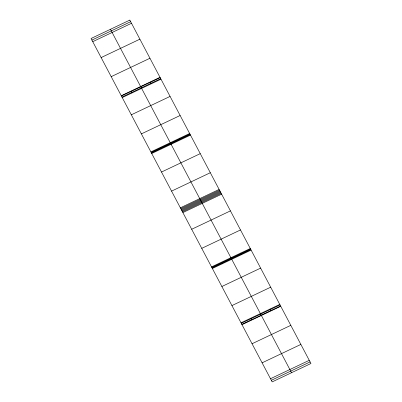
<?xml version="1.0" encoding="UTF-8"?>
<svg xmlns="http://www.w3.org/2000/svg" width="402" height="402" viewBox="0 0 402 402"><rect width="100%" height="100%" fill="white"/><g stroke="black" fill="none" stroke-linecap="round" stroke-linejoin="round"><path stroke-width="0.6" d="M91.907 40.084L130.665 21.688M92.746 41.672L131.504 23.281M101.133 57.571L139.891 39.18M111.193 76.651L149.951 58.255M121.253 95.726L160.011 77.335M121.394 95.993L160.152 77.601M121.952 97.053L160.71 78.661M122.233 97.58L160.991 79.189M131.313 114.806L170.071 96.415M141.378 133.886L180.136 115.49M150.881 151.901L189.638 133.509M151.157 152.433L189.915 134.037M151.438 152.961L190.196 134.57M151.715 153.494L190.473 135.097M161.498 172.041L200.256 153.649M171.559 191.121L210.316 172.724M180.362 207.814L219.12 189.417M180.784 208.608L219.542 190.211M181.201 209.402L219.959 191.01M181.619 210.196L220.381 191.804M182.041 210.99L220.798 192.598M182.458 211.789L221.216 193.392M182.88 212.583L221.638 194.186M191.684 229.276L230.441 210.879M201.744 248.351L240.502 229.959M211.527 266.903L250.285 248.506M211.804 267.43L250.562 249.039M212.085 267.963L250.843 249.567M212.362 268.491L251.119 250.099M221.864 286.51L260.622 268.114M231.929 305.585L270.687 287.194M241.009 322.811L279.767 304.42M241.29 323.339L280.048 304.947M241.848 324.399L280.606 306.007M241.989 324.665L280.747 306.274M252.049 343.745L290.807 325.349M262.109 362.82L300.867 344.429M270.496 378.719L309.254 360.328M271.335 380.312L310.093 361.916M150.464 82.199L151.303 83.787M179.945 138.107L180.784 139.695M240.592 253.104L241.431 254.697M270.079 309.017L270.918 310.605M110.45 29.296L291.55 372.704M131.082 91.395L131.921 92.983M160.569 147.303L161.408 148.896M221.216 262.305L222.055 263.893M250.697 318.213L251.536 319.801M129.826 20.1L91.068 38.491L272.174 381.9L310.932 363.508L129.826 20.1"/></g></svg>
